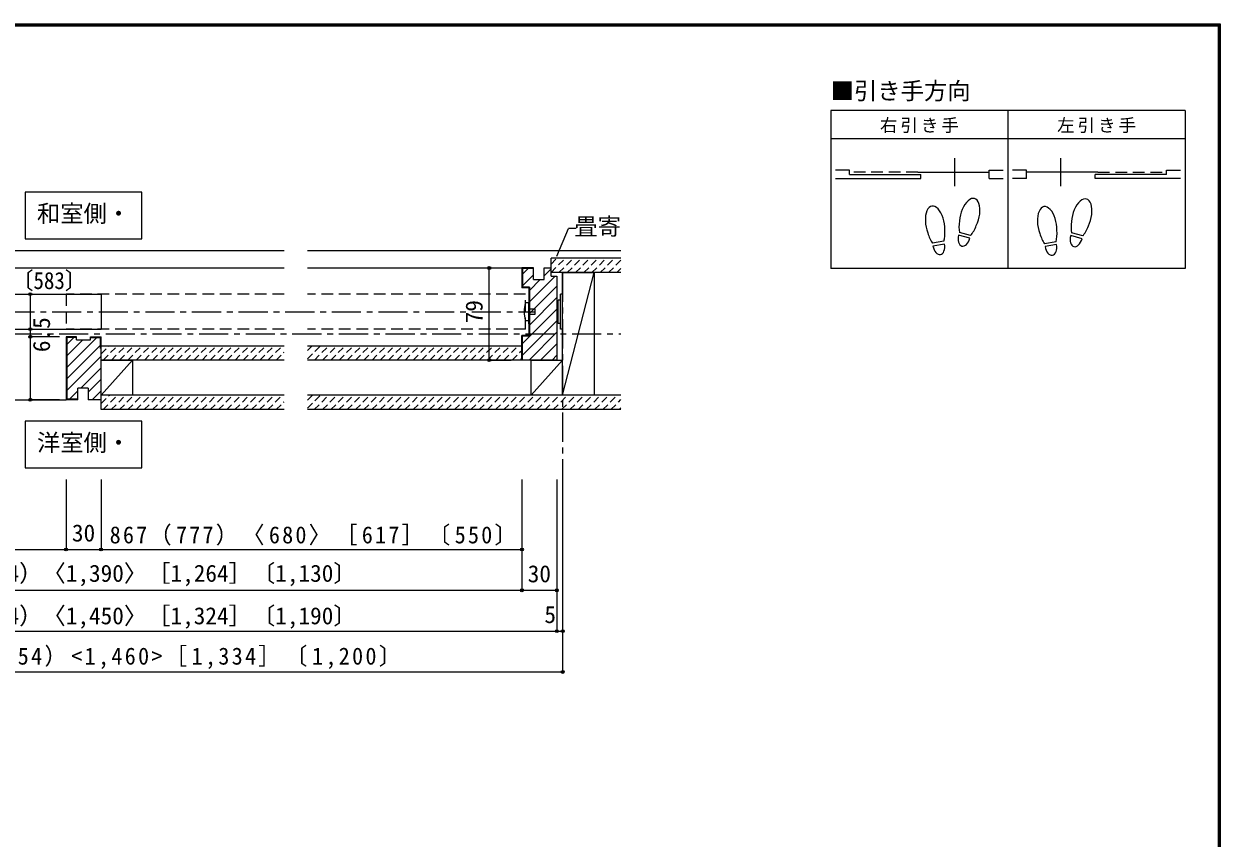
# Model space of a CAD drawing. Units: millimetres at full size, sheet at 1:5; details may follow other scales. Extents: x -973 to 977, y -701 to 696.
# Drawn here: x -50 to 977, y -2 to 696 of the extents above; entities that cross this region are included whole.
import ezdxf
from ezdxf.enums import TextEntityAlignment as Align

# ---------------------------------------------------------------- set-up
doc = ezdxf.new("R2010")
doc.units = ezdxf.units.MM
doc.header["$LTSCALE"] = 5
doc.header["$PDMODE"] = 32
doc.header["$PDSIZE"] = 2.5
for name, pattern in [('CHAIN1', [8, 5, -1, 1, -1]), ('DASHED1', [1.8, 1.2, -0.6]), ('DASHED2', [3, 2, -1])]:
    doc.linetypes.add(name, pattern=pattern)
for name, color, linetype in [('0-0_補助線', 4, 'CHAIN1'), ('0-1_通り芯', 4, 'CHAIN1'), ('0-2_柱', 7, 'Continuous'), ('0-3_仕上げ', 2, 'Continuous'), ('0-4_枠', 3, 'Continuous'), ('0-6_扉', 6, 'Continuous'), ('0-7_金物', 7, 'Continuous'), ('0-8_戸当り', 3, 'Continuous'), ('0-A_文字', 7, 'Continuous'), ('0-B_寸法', 7, 'Continuous'), ('0-C_ハッチ', 4, 'DASHED1'), ('F-1_枠', 6, 'Continuous')]:
    doc.layers.add(name, color=color, linetype=linetype)
doc.styles.add('ＭＳ ゴシック', font='')
doc.styles.get('ＭＳ ゴシック').set_extended_font_data('MS Gothic')

msp = doc.modelspace()

# ---------------------------------------------------------------- linework, layer by layer
at = {"layer": '0-0_補助線'}
msp.add_line((412.659, 482.5), (412.659, 305), dxfattribs=at)
at = {"layer": '0-1_通り芯'}
for p, q in [((-385.366, 449), (388.672, 449)), ((-459.276, 430), (462.672, 430))]:
    msp.add_line(p, q, dxfattribs=at)
at = {"layer": '0-2_柱'}
for p, q in [((412.659, 377.5), (412.659, 482.5)), ((412.659, 482.5), (439.659, 482.5)), ((412.659, 377.5), (439.659, 482.5)), ((439.659, 482.5), (439.659, 377.5)), ((43.71, 407.5), (16.71, 377.5)), ((412.659, 377.5), (385.659, 377.5)), ((439.659, 377.5), (412.659, 377.5))]:
    msp.add_line(p, q, dxfattribs=at)
for points in [[(43.71, 377.5), (16.71, 377.5), (16.71, 407.5), (43.71, 407.5)], [(385.659, 377.5), (385.659, 407.5), (412.659, 407.5)]]:
    msp.add_lwpolyline(points, close=True, dxfattribs=at)
at = {"layer": '0-3_仕上げ'}
for p, q in [((-170.357, 501.5), (173.663, 501.5)), ((193.663, 501.5), (462.672, 501.5)), ((462.659, 495), (402.659, 495)), ((402.659, 482.5), (402.659, 495)), ((462.659, 482.5), (402.659, 482.5)), ((173.663, 419.5), (16.653, 419.5)), ((377.672, 419.5), (193.663, 419.5)), ((173.663, 407.5), (16.653, 407.5)), ((377.672, 407.5), (193.663, 407.5)), ((16.653, 365), (16.653, 377.5)), ((173.663, 377.5), (16.653, 377.5)), ((462.659, 377.5), (193.663, 377.5)), ((173.663, 365), (16.653, 365)), ((462.659, 365), (193.663, 365))]:
    msp.add_line(p, q, dxfattribs=at)
at = {"layer": '0-4_枠', "color": 4}
for p, q in [((-170.357, 486.5), (173.663, 486.5)), ((193.663, 486.5), (377.672, 486.5)), ((-170.357, 373.5), (-13.347, 373.5))]:
    msp.add_line(p, q, dxfattribs=at)
at = {"layer": '0-4_枠'}
for p, q in [((387.672, 486), (378.172, 486)), ((378.172, 486), (378.172, 470)), ((387.672, 476.5), (387.672, 486.5)), ((396.672, 476.5), (396.672, 486.5)), ((396.672, 486.5), (402.672, 486.5)), ((402.672, 479.5), (402.672, 486.5)), ((387.672, 476.5), (396.672, 476.5)), ((402.672, 479.5), (407.672, 479.5)), ((407.672, 479.5), (407.672, 407.5)), ((383.672, 469.5), (377.672, 469.5)), ((384.172, 470), (378.172, 470)), ((383.672, 469.5), (383.672, 428.5)), ((384.172, 470), (384.172, 428)), ((-4.347, 427.5), (-13.347, 427.5)), ((-13.347, 427.5), (-13.347, 373.5)), ((-4.347, 427), (-12.847, 427)), ((-12.847, 427), (-12.847, 374)), ((-4.347, 425), (-4.347, 427.5)), ((-4.347, 425), (7.653, 425)), ((7.653, 425), (7.653, 427.5)), ((7.653, 427.5), (16.653, 427.5)), ((7.653, 427), (16.153, 427)), ((16.153, 417.5), (16.153, 427)), ((16.653, 373.5), (16.653, 427.5)), ((377.672, 407.5), (377.672, 428.5)), ((383.672, 428.5), (377.672, 428.5)), ((384.172, 428), (378.172, 428)), ((378.172, 407.5), (378.172, 428)), ((16.153, 417.5), (16.653, 417.5)), ((407.672, 407.5), (377.672, 407.5)), ((-3.347, 373.5), (-3.347, 383.5)), ((5.653, 383.5), (-3.347, 383.5)), ((5.653, 383.5), (5.653, 373.5)), ((-3.347, 373.5), (-13.347, 373.5)), ((-3.347, 374), (-12.847, 374)), ((16.653, 373.5), (5.653, 373.5))]:
    msp.add_line(p, q, dxfattribs=at)
msp.add_lwpolyline([(387.672, 486.5), (377.672, 486.5), (377.672, 469.5)], dxfattribs=at)
at = {"layer": '0-6_扉'}
for p, q in [((-170.357, 464), (16.653, 464)), ((16.653, 464), (16.653, 434)), ((-170.357, 434), (16.653, 434))]:
    msp.add_line(p, q, dxfattribs=at)
at = {"layer": '0-6_扉', "color": 2, "linetype": 'DASHED2'}
for p, q in [((-13.347, 464), (-13.347, 434)), ((173.663, 464), (-13.347, 464)), ((380.672, 464), (193.663, 464)), ((380.672, 434), (380.672, 464)), ((173.663, 434), (-13.347, 434)), ((380.672, 434), (193.663, 434))]:
    msp.add_line(p, q, dxfattribs=at)
at = {"layer": '0-7_金物'}
for p, q in [((410.659, 434), (410.659, 464)), ((412.659, 464), (410.659, 464)), ((412.659, 434), (412.659, 464)), ((383.672, 456.5), (380.672, 456.5)), ((383.672, 438.5), (383.672, 456.5)), ((408.659, 458), (407.659, 458)), ((410.659, 459), (408.659, 459)), ((408.659, 439), (408.659, 459)), ((380.672, 441.5), (383.672, 441.5)), ((383.672, 451.5), (388.672, 451.5)), ((388.672, 446.5), (383.672, 446.5)), ((388.672, 451.5), (388.672, 446.5)), ((408.659, 440), (407.659, 440)), ((410.659, 439), (408.659, 439)), ((412.659, 434), (410.659, 434))]:
    msp.add_line(p, q, dxfattribs=at)
msp.add_arc((408.297, 449), 28.625, 164.81071, 195.18929, dxfattribs=at)
at = {"layer": '0-8_戸当り'}
for p, q in [((749.239, 556.577), (749.239, 580.577)), ((840.039, 556.577), (840.039, 580.577)), ((762.051, 512.075), (752.359, 514.672)), ((762.673, 514.393), (752.98, 516.99)), ((858.201, 511.628), (848.509, 514.225)), ((858.822, 513.946), (849.13, 516.543)), ((739.803, 509.414), (729.921, 507.671)), ((740.22, 507.05), (730.338, 505.308)), ((835.952, 508.967), (826.071, 507.225)), ((836.369, 506.603), (826.487, 504.861))]:
    msp.add_line(p, q, dxfattribs=at)
at = {"layer": '0-8_戸当り', "color": 2}
for p, q in [((658.639, 570.377), (646.639, 570.377)), ((658.639, 566.777), (658.639, 570.377)), ((658.639, 566.777), (719.839, 566.777)), ((717.439, 568.577), (778.639, 568.577)), ((719.839, 563.177), (719.839, 566.777)), ((778.639, 563.177), (778.639, 570.377)), ((778.639, 570.377), (790.639, 570.377)), ((810.639, 570.377), (798.639, 570.377)), ((810.639, 563.177), (810.639, 570.377)), ((871.839, 568.577), (810.639, 568.577)), ((869.439, 563.177), (869.439, 566.777)), ((930.639, 566.777), (869.439, 566.777)), ((930.639, 566.777), (930.639, 570.377)), ((930.639, 570.377), (942.639, 570.377)), ((646.639, 563.177), (719.839, 563.177)), ((778.639, 563.177), (790.639, 563.177)), ((810.639, 563.177), (798.639, 563.177)), ((942.639, 563.177), (869.439, 563.177))]:
    msp.add_line(p, q, dxfattribs=at)
at = {"layer": '0-8_戸当り', "color": 2, "linetype": 'DASHED2'}
for p, q in [((717.439, 568.577), (658.639, 568.577)), ((871.839, 568.577), (930.639, 568.577))]:
    msp.add_line(p, q, dxfattribs=at)
at = {"layer": '0-8_戸当り'}
for centre, major_axis, ratio, start_param, end_param in [((761.81, 530.557), (4.165, 15.544), 0.5, 4.34059143, 8.22577918), ((857.959, 530.11), (4.165, 15.544), 0.5, 4.34059143, 8.22577918), ((732.19, 523.699), (-2.794, 15.847), 0.5, 4.34059143, 8.22577918), ((828.339, 523.252), (-2.794, 15.847), 0.5, 4.34059143, 8.22577918), ((761.691, 530.112), (5.047, 18.835), 0.4, 1.85063327, 2.44287679), ((857.84, 529.666), (5.047, 18.835), 0.4, 1.85063327, 2.44287679), ((732.27, 523.246), (-3.386, 19.203), 0.4, 1.85063327, 2.44287679), ((732.27, 523.246), (-3.386, 19.203), 0.4, 3.84030852, 4.43255203), ((757.205, 513.373), (2.164, 8.077), 0.6, 1.57079633, 4.71238898), ((761.691, 530.112), (5.047, 18.835), 0.4, 3.84030852, 4.43255203), ((828.419, 522.799), (-3.386, 19.203), 0.4, 1.85063327, 2.44287679), ((828.419, 522.799), (-3.386, 19.203), 0.4, 3.84030852, 4.43255203), ((853.355, 512.926), (2.164, 8.077), 0.6, 1.57079633, 4.71238898), ((857.84, 529.666), (5.047, 18.835), 0.4, 3.84030852, 4.43255203), ((735.279, 506.179), (-1.452, 8.235), 0.6, 1.57079633, 4.71238898), ((831.428, 505.732), (-1.452, 8.235), 0.6, 1.57079633, 4.71238898)]:
    msp.add_ellipse(centre, major_axis=major_axis, ratio=ratio, start_param=start_param, end_param=end_param, dxfattribs=at)
at = {"layer": '0-A_文字', "color": 3}
for p, q in [((642.639, 621.667), (642.639, 485.984)), ((946.639, 621.667), (642.639, 621.667)), ((794.639, 621.667), (794.639, 485.984)), ((946.639, 621.667), (946.639, 485.984)), ((642.639, 597.667), (946.639, 597.667)), ((946.639, 485.984), (642.639, 485.984))]:
    msp.add_line(p, q, dxfattribs=at)
at = {"layer": '0-A_文字'}
for p, q in [((-48.347, 551.5), (-48.347, 511.5)), ((51.653, 551.5), (-48.347, 551.5)), ((407.71, 496.76), (417.673, 520.482)), ((424.266, 520.482), (417.673, 520.482)), ((-48.347, 355), (-48.347, 315)), ((51.653, 355), (-48.347, 355)), ((51.653, 315), (51.653, 355)), ((-48.347, 315), (51.653, 315))]:
    msp.add_line(p, q, dxfattribs=at)
msp.add_lwpolyline([(-48.347, 511.5), (51.653, 511.5), (51.653, 551.5)], dxfattribs=at)
at = {"layer": '0-B_寸法', "color": 4}
for p, q in [((349.728, 486.5), (368.558, 486.5)), ((349.728, 407.5), (349.728, 486.5)), ((-44.052, 464), (-44.052, 373.5)), ((-19.005, 427.5), (-44.052, 427.5)), ((349.728, 407.5), (368.558, 407.5)), ((-19.005, 373.5), (-44.052, 373.5)), ((-13.347, 305), (-13.347, 245)), ((16.653, 305), (16.653, 245)), ((377.672, 305), (377.672, 210)), ((407.672, 305), (407.672, 175)), ((412.672, 140), (412.672, 305)), ((-374.366, 245), (377.672, 245)), ((-404.366, 210), (407.672, 210)), ((-409.366, 175), (412.672, 175)), ((-409.366, 140), (412.672, 140))]:
    msp.add_line(p, q, dxfattribs=at)
at = {"layer": '0-B_寸法', "color": 4, "linetype": 'DASHED1'}
for p, q in [((124.492, 407.5), (136.492, 419.5)), ((131.563, 407.5), (143.563, 419.5)), ((138.634, 407.5), (150.634, 419.5)), ((145.705, 407.5), (157.705, 419.5)), ((152.776, 407.5), (164.776, 419.5)), ((159.847, 407.5), (171.847, 419.5)), ((166.918, 407.5), (173.663, 414.244)), ((193.663, 415.671), (197.492, 419.5)), ((193.663, 408.6), (204.563, 419.5)), ((199.634, 407.5), (211.634, 419.5)), ((206.705, 407.5), (218.705, 419.5)), ((213.776, 407.5), (225.776, 419.5)), ((220.847, 407.5), (232.847, 419.5)), ((124.418, 365), (136.918, 377.5)), ((131.49, 365), (143.99, 377.5)), ((138.561, 365), (151.061, 377.5)), ((145.632, 365), (158.132, 377.5)), ((152.703, 365), (165.203, 377.5)), ((159.774, 365), (172.274, 377.5)), ((166.845, 365), (173.663, 371.818)), ((193.663, 366.173), (204.99, 377.5)), ((193.663, 373.244), (197.918, 377.5)), ((199.561, 365), (212.061, 377.5)), ((206.632, 365), (219.132, 377.5)), ((213.703, 365), (226.203, 377.5)), ((220.774, 365), (233.274, 377.5))]:
    msp.add_line(p, q, dxfattribs=at)
at = {"layer": '0-B_寸法'}
for p in [(349.728, 486.5), (-44.052, 464), (-44.052, 434), (-44.052, 427.5), (349.728, 407.5), (-44.052, 373.5), (-13.347, 245), (16.653, 245), (377.672, 245), (377.672, 210), (407.672, 210), (407.672, 175), (412.672, 175), (412.672, 140)]:
    msp.add_point(p, dxfattribs=at)
at = {"layer": '0-C_ハッチ'}
for p, q in [((402.659, 482.718), (414.941, 495)), ((402.659, 489.789), (407.87, 495)), ((409.512, 482.5), (422.012, 495)), ((416.583, 482.5), (429.083, 495)), ((423.654, 482.5), (436.154, 495)), ((430.725, 482.5), (443.225, 495)), ((437.796, 482.5), (450.296, 495)), ((444.867, 482.5), (457.367, 495)), ((451.938, 482.5), (462.659, 493.22)), ((459.009, 482.5), (462.659, 486.149)), ((16.653, 412.798), (23.355, 419.5)), ((18.426, 407.5), (30.426, 419.5)), ((25.497, 407.5), (37.497, 419.5)), ((32.568, 407.5), (44.568, 419.5)), ((39.639, 407.5), (51.639, 419.5)), ((46.71, 407.5), (58.71, 419.5)), ((53.781, 407.5), (65.781, 419.5)), ((60.852, 407.5), (72.852, 419.5)), ((67.923, 407.5), (79.923, 419.5)), ((74.995, 407.5), (86.995, 419.5)), ((82.066, 407.5), (94.066, 419.5)), ((89.137, 407.5), (101.137, 419.5)), ((96.208, 407.5), (108.208, 419.5)), ((103.279, 407.5), (115.279, 419.5)), ((110.35, 407.5), (122.35, 419.5)), ((117.421, 407.5), (129.421, 419.5)), ((227.918, 407.5), (239.918, 419.5)), ((234.99, 407.5), (246.99, 419.5)), ((242.061, 407.5), (254.061, 419.5)), ((249.132, 407.5), (261.132, 419.5)), ((256.203, 407.5), (268.203, 419.5)), ((263.274, 407.5), (275.274, 419.5)), ((270.345, 407.5), (282.345, 419.5)), ((277.416, 407.5), (289.416, 419.5)), ((284.487, 407.5), (296.487, 419.5)), ((291.558, 407.5), (303.558, 419.5)), ((298.629, 407.5), (310.629, 419.5)), ((305.7, 407.5), (317.7, 419.5)), ((312.771, 407.5), (324.771, 419.5)), ((319.842, 407.5), (331.842, 419.5)), ((326.913, 407.5), (338.913, 419.5)), ((333.984, 407.5), (345.984, 419.5)), ((341.056, 407.5), (353.056, 419.5)), ((348.127, 407.5), (360.127, 419.5)), ((355.198, 407.5), (367.198, 419.5)), ((362.269, 407.5), (374.269, 419.5)), ((369.34, 407.5), (377.672, 415.833)), ((376.411, 407.5), (377.672, 408.762)), ((16.653, 370.372), (23.781, 377.5)), ((16.653, 377.443), (16.71, 377.5)), ((18.352, 365), (30.852, 377.5)), ((25.423, 365), (37.923, 377.5)), ((32.495, 365), (44.995, 377.5)), ((39.566, 365), (52.066, 377.5)), ((46.637, 365), (59.137, 377.5)), ((53.708, 365), (66.208, 377.5)), ((60.779, 365), (73.279, 377.5)), ((67.85, 365), (80.35, 377.5)), ((74.921, 365), (87.421, 377.5)), ((81.992, 365), (94.492, 377.5)), ((89.063, 365), (101.563, 377.5)), ((96.134, 365), (108.634, 377.5)), ((103.205, 365), (115.705, 377.5)), ((110.276, 365), (122.776, 377.5)), ((117.347, 365), (129.847, 377.5)), ((227.845, 365), (240.345, 377.5)), ((234.916, 365), (247.416, 377.5)), ((241.987, 365), (254.487, 377.5)), ((249.058, 365), (261.558, 377.5)), ((256.129, 365), (268.629, 377.5)), ((263.2, 365), (275.7, 377.5)), ((270.271, 365), (282.771, 377.5)), ((277.342, 365), (289.842, 377.5)), ((284.413, 365), (296.913, 377.5)), ((291.484, 365), (303.984, 377.5)), ((298.556, 365), (311.056, 377.5)), ((305.627, 365), (318.127, 377.5)), ((312.698, 365), (325.198, 377.5)), ((319.769, 365), (332.269, 377.5)), ((326.84, 365), (339.34, 377.5)), ((333.911, 365), (346.411, 377.5)), ((340.982, 365), (353.482, 377.5)), ((348.053, 365), (360.553, 377.5)), ((355.124, 365), (367.624, 377.5)), ((362.195, 365), (374.695, 377.5)), ((369.266, 365), (381.766, 377.5)), ((376.337, 365), (388.837, 377.5)), ((383.408, 365), (395.908, 377.5)), ((390.479, 365), (402.979, 377.5)), ((397.55, 365), (410.05, 377.5)), ((404.622, 365), (417.122, 377.5)), ((411.693, 365), (424.193, 377.5)), ((418.764, 365), (431.264, 377.5)), ((425.835, 365), (438.335, 377.5)), ((432.906, 365), (445.406, 377.5)), ((439.977, 365), (452.477, 377.5)), ((447.048, 365), (459.548, 377.5)), ((454.119, 365), (462.672, 373.553)), ((461.19, 365), (462.672, 366.482))]:
    msp.add_line(p, q, dxfattribs=at)
at = {"layer": '0-C_ハッチ', "linetype": 'Continuous'}
for p, q in [((378.172, 481.084), (383.089, 486)), ((396.672, 479.785), (402.659, 485.771)), ((378.172, 471.184), (387.672, 480.684)), ((384.172, 457.385), (406.287, 479.5)), ((384.172, 467.285), (393.388, 476.5)), ((384.172, 447.486), (407.672, 470.986)), ((384.172, 437.586), (407.672, 461.086)), ((378.172, 421.687), (407.672, 451.187)), ((378.172, 411.787), (407.672, 441.287)), ((383.785, 407.5), (407.672, 431.388)), ((-12.847, 420.984), (-6.831, 427)), ((-12.847, 401.185), (12.968, 427)), ((-12.847, 411.085), (1.069, 425)), ((393.684, 407.5), (407.672, 421.488)), ((-12.847, 391.286), (16.153, 420.286)), ((-12.847, 381.386), (16.653, 410.886)), ((403.583, 407.5), (407.672, 411.589)), ((-0.833, 383.5), (16.653, 400.987)), ((5.653, 380.087), (16.653, 391.087)), ((-10.333, 374), (-3.347, 380.987)), ((8.966, 373.5), (16.653, 381.188))]:
    msp.add_line(p, q, dxfattribs=at)
at = {"layer": 'F-1_枠'}
for p, q in [((-973.347, 695.833), (976.653, 695.833)), ((-973.347, 695), (976.653, 695)), ((-973.347, 694.167), (976.653, 694.167)), ((974.986, 695.833), (974.986, -700.833)), ((975.82, 695.833), (975.82, -700.833)), ((976.653, 695.833), (976.653, -700.833))]:
    msp.add_line(p, q, dxfattribs=at)

# ---------------------------------------------------------------- texts
at = {"layer": '0-A_文字', "style": 'ＭＳ ゴシック'}
for s, p in [('■引き手方向', (642.639, 626.667)), ('和室側・', (-38.347, 521.5)), ('畳寄', (422.673, 510.482)), ('洋室側・', (-38.347, 325))]:
    msp.add_text(s, height=14.66, dxfattribs=at).set_placement(p, align=Align.BOTTOM_LEFT)
at = {"layer": '0-A_文字', "char_height": 11, "attachment_point": 7, "style": 'ＭＳ ゴシック'}
for s, insert in [('\\T1.17;右引き手', (684.889, 602.167)), ('\\T1.17;左引き手', (836.889, 602.167))]:
    msp.add_mtext(s, dxfattribs=dict(at, insert=insert))
at = {"layer": '0-B_寸法', "style": 'ＭＳ ゴシック', "width": 0.9}
msp.add_text('ＤＷ＝900（810）〈713〉［650］〔583〕', height=14.66, dxfattribs=at).set_placement((-329.013, 464), align=Align.BOTTOM_LEFT)
at = {"layer": '0-B_寸法', "style": 'ＭＳ ゴシック'}
for s, p in [('79', (348.377, 439)), ('6.5', (-22.752, 414.315))]:
    msp.add_text(s, height=14.66, rotation=90, dxfattribs=at).set_placement(p, align=Align.BOTTOM_LEFT)
for s, p in [('30', (-8.347, 247.5)), ('枠内＝1,764（1,584）〈1,390〉［1,264］〔1,130〕', (-233.347, 212.91)), ('30', (382.673, 212.5)), ('枠外＝1,824（1,644）〈1,450〉［1,324］〔1,190〕', (-233.347, 176.458)), ('5', (396.977, 177.5))]:
    msp.add_text(s, height=14.66, dxfattribs=at).set_placement(p, align=Align.BOTTOM_LEFT)
at = {"layer": '0-B_寸法', "char_height": 14.66, "attachment_point": 7, "style": 'ＭＳ ゴシック'}
for s, insert in [('\\T1.2;\\W0.95;867（777）〈680〉［617］〔550〕', (24.038, 248.31)), ('\\T1.21;\\W0.95;ＲＯＷ＝1,834（1,654）<1,460>［1,334］〔1,200〕', (-261.472, 142.5))]:
    msp.add_mtext(s, dxfattribs=dict(at, insert=insert))

doc.saveas('drawing.dxf')
